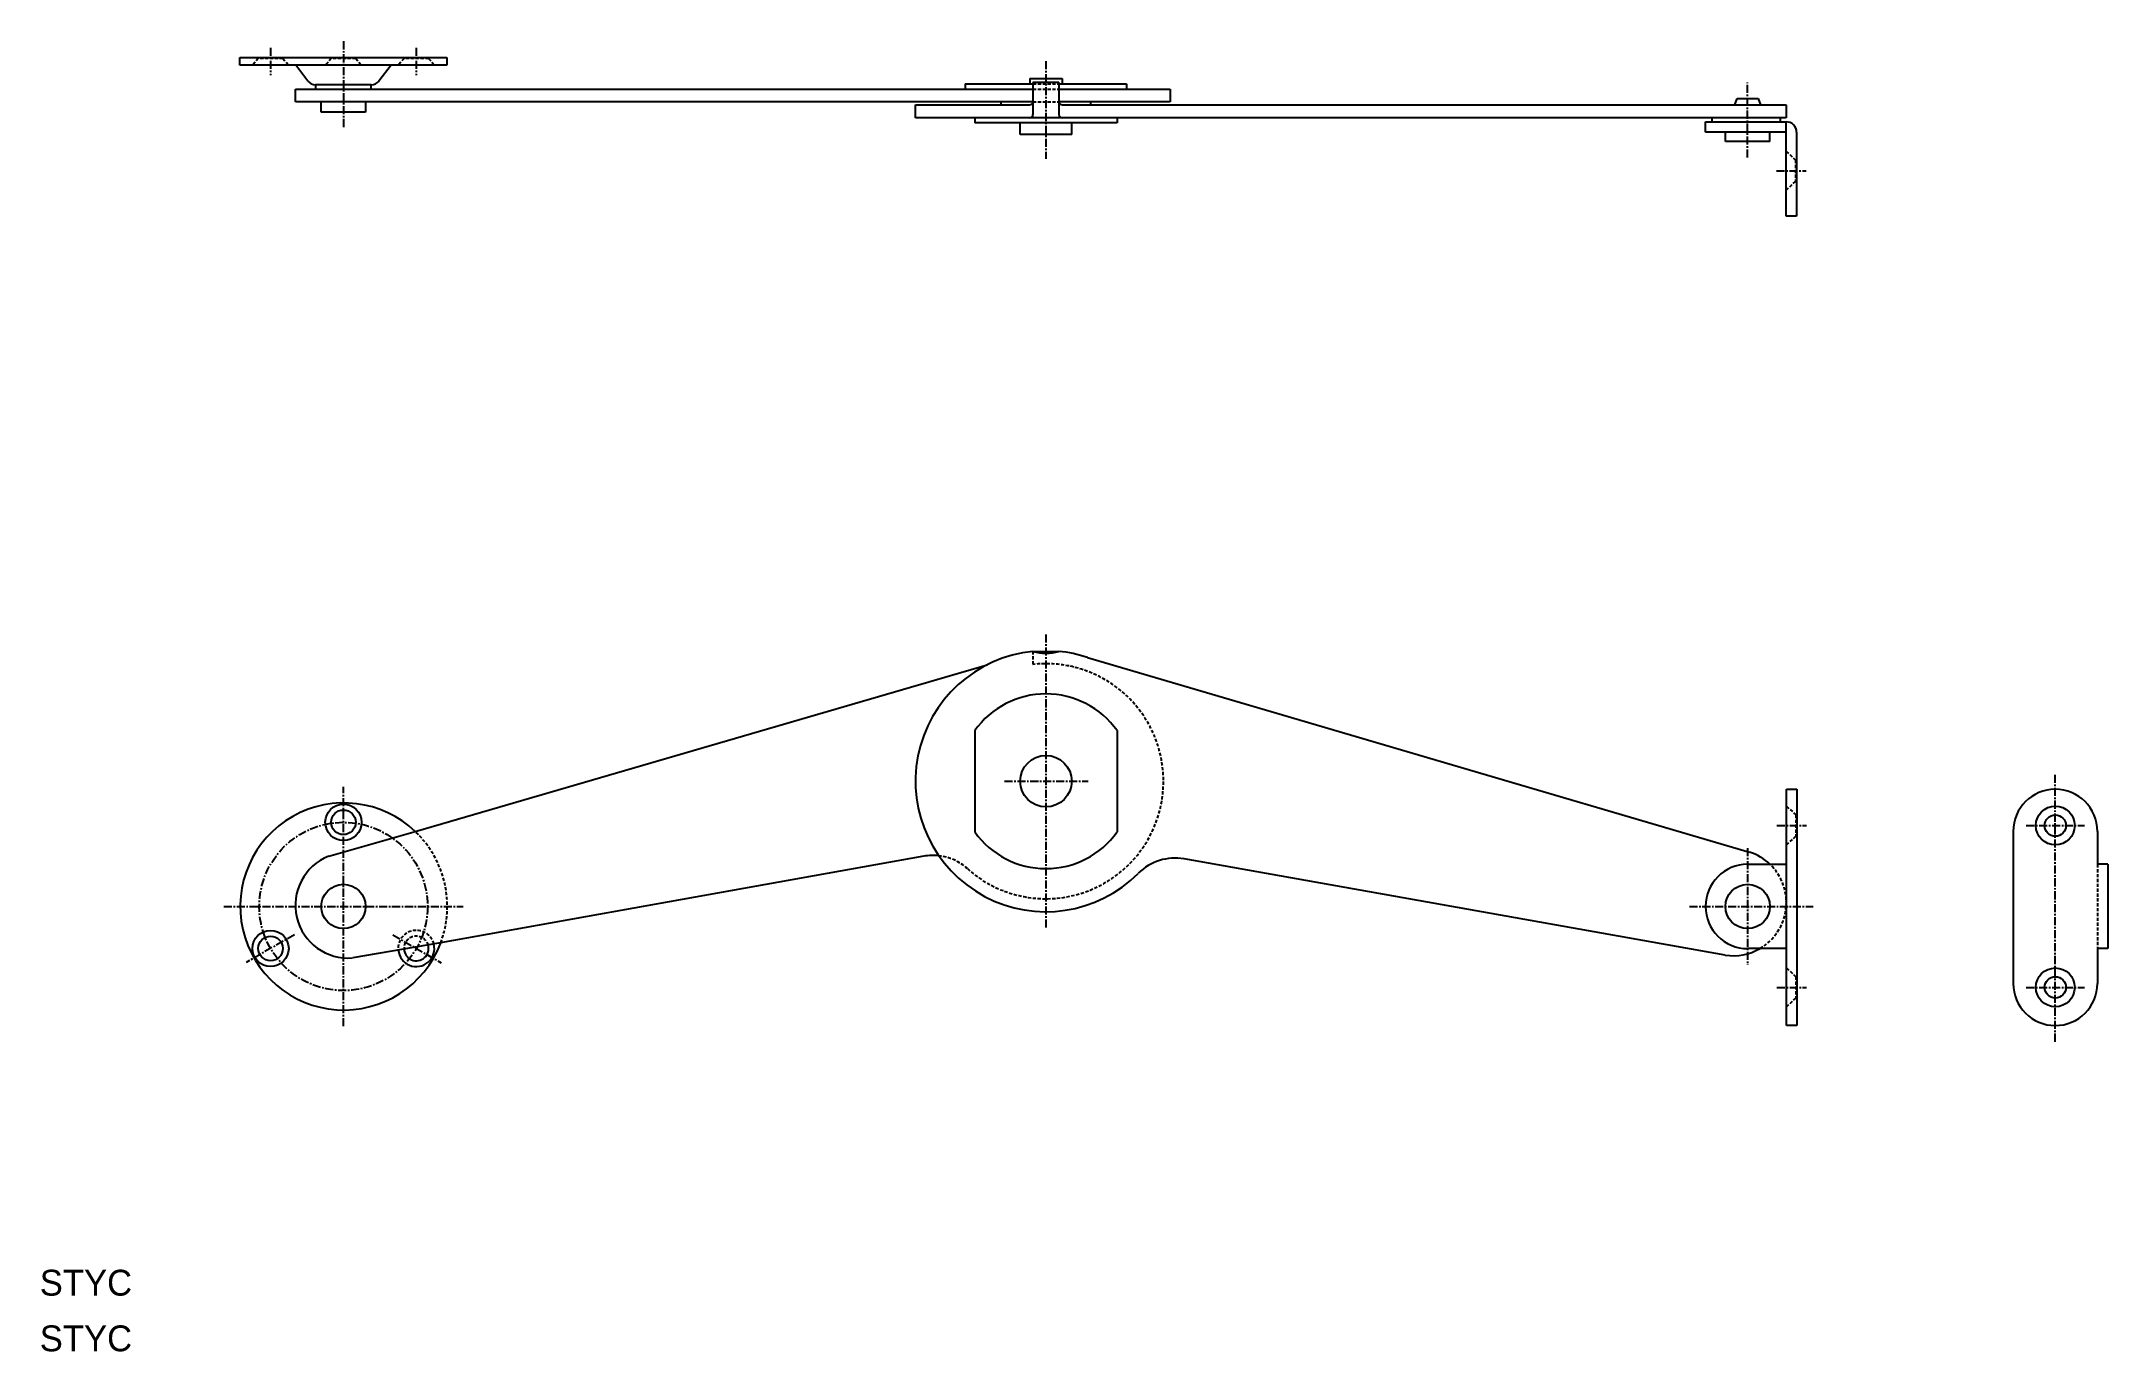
# Model space of a CAD drawing. Extents: x 0 to 320, y 0 to 202.
import ezdxf

# ---------------------------------------------------------------- set-up
doc = ezdxf.new("R2010")
doc.units = 0
doc.linetypes.add('CENTER', pattern=[2, 1.25, -0.25, 0.25, -0.25])
doc.linetypes.add('DASHED', pattern=[0.75, 0.5, -0.25])
doc.layers.get('0').update_dxf_attribs({"linetype": 'CONTINUOUS'})
doc.layers.add('CENTER', color=1, linetype='CENTER')

msp = doc.modelspace()

# ---------------------------------------------------------------- linework, layer by layer
at = {"color": 7, "linetype": 'CONTINUOUS'}
for p, q in [((30.93, 199.9), (62.93, 199.9)), ((30.93, 198.69), (30.93, 199.9)), ((62.93, 198.69), (30.93, 198.69)), ((41.43, 196.26), (39.55, 198.7)), ((54.31, 198.7), (52.42, 196.26)), ((62.93, 199.9), (62.93, 198.69)), ((39.52, 195.03), (153.49, 195.03)), ((39.52, 193.03), (39.52, 195.03)), ((42.67, 195.67), (42.62, 195.67)), ((51.19, 195.68), (42.67, 195.68)), ((42.67, 195.04), (42.67, 195.68)), ((51.19, 195.04), (51.19, 195.68)), ((51.24, 195.67), (51.19, 195.67)), ((51.19, 195.67), (51.24, 195.67)), ((143.02, 195.83), (153.49, 195.83)), ((143.02, 195.83), (143.02, 195.03)), ((152.99, 196.63), (157.99, 196.63)), ((152.99, 196.63), (152.99, 195.83)), ((157.49, 196.06), (153.49, 196.06)), ((153.49, 196.06), (153.49, 191.1)), ((157.49, 196.06), (157.49, 191.1)), ((157.49, 195.83), (167.96, 195.83)), ((157.49, 195.03), (174.69, 195.03)), ((157.99, 196.63), (157.99, 195.83)), ((167.96, 195.83), (167.96, 195.03)), ((174.69, 195.03), (174.69, 193.03)), ((153.49, 193.03), (39.52, 193.03)), ((43.51, 191.45), (43.51, 193.03)), ((50.35, 193.03), (50.35, 191.45)), ((135.34, 192.6), (152.99, 192.6)), ((135.34, 190.6), (135.34, 192.6)), ((148.59, 192.6), (148.59, 193.03)), ((174.69, 193.03), (157.49, 193.03)), ((157.99, 192.6), (269.88, 192.6)), ((162.39, 193.03), (162.39, 192.6)), ((261.94, 192.6), (262.33, 193.55)), ((262.33, 193.55), (265.54, 193.55)), ((265.54, 193.55), (265.93, 192.6)), ((269.88, 192.6), (269.88, 190.6)), ((50.35, 191.45), (43.51, 191.45)), ((269.88, 190.6), (135.34, 190.6)), ((144.49, 190.6), (144.49, 189.8)), ((166.49, 189.8), (144.49, 189.8)), ((151.52, 187.98), (151.52, 189.8)), ((159.47, 187.98), (159.47, 189.8)), ((166.49, 190.6), (166.49, 189.8)), ((257.42, 188.36), (257.42, 189.96)), ((257.42, 189.96), (269.89, 189.96)), ((258.44, 189.96), (258.44, 190.6)), ((268.93, 190.6), (268.93, 189.96)), ((269.89, 175.36), (269.89, 189.96)), ((159.47, 187.98), (151.52, 187.98)), ((269.89, 188.36), (257.42, 188.36)), ((260.5, 186.94), (260.5, 188.36)), ((267.36, 186.94), (260.5, 186.94)), ((267.36, 186.94), (267.36, 188.36)), ((271.49, 188.36), (271.49, 175.36)), ((271.49, 175.36), (269.89, 175.36)), ((58.03, 80.3), (146.4, 106.07)), ((153.49, 108.14), (157.49, 108.14)), ((161.9, 107.19), (264.21, 77.13)), ((144.49, 95.91), (144.49, 80.25)), ((166.49, 95.91), (166.49, 80.25)), ((269.93, 50.33), (269.93, 86.83)), ((269.93, 86.83), (271.53, 86.83)), ((271.53, 86.83), (271.53, 50.33)), ((311.47, 86.83), (311.47, 86.83)), ((44.65, 76.49), (58.03, 80.3)), ((304.97, 80.33), (304.97, 56.83)), ((317.97, 80.33), (317.97, 75.24)), ((136.6, 76.5), (61.95, 63.11)), ((260.46, 61.2), (176.83, 76.07)), ((263.93, 75.24), (269.88, 75.24)), ((319.57, 75.24), (317.97, 75.24)), ((319.57, 75.24), (319.57, 62.23)), ((61.95, 63.11), (48.36, 60.78)), ((269.88, 62.23), (263.93, 62.23)), ((319.57, 62.23), (317.97, 62.23)), ((317.97, 62.23), (317.97, 56.83)), ((271.53, 50.33), (269.93, 50.33)), ((311.47, 50.33), (311.47, 50.33))]:
    msp.add_line(p, q, dxfattribs=at)
at = {"color": 3, "linetype": 'DASHED'}
for p, q in [((33.77, 199.75), (32.87, 198.69)), ((33.77, 199.75), (33.77, 199.9)), ((37.57, 199.75), (33.77, 199.75)), ((37.57, 199.75), (37.57, 199.9)), ((37.57, 199.75), (38.47, 198.69)), ((45.03, 199.75), (44.13, 198.69)), ((45.03, 199.75), (45.03, 199.9)), ((48.83, 199.75), (45.03, 199.75)), ((48.83, 199.75), (48.83, 199.9)), ((48.83, 199.75), (49.73, 198.69)), ((56.29, 199.75), (55.39, 198.69)), ((56.29, 199.75), (56.29, 199.9)), ((60.09, 199.75), (56.29, 199.75)), ((60.09, 199.75), (60.09, 199.9)), ((60.09, 199.75), (60.99, 198.69)), ((153.49, 195.83), (157.49, 195.83)), ((153.49, 195.03), (157.49, 195.03)), ((153.49, 193.03), (157.49, 193.03)), ((269.89, 185.4), (271.34, 184.05)), ((271.34, 184.05), (271.34, 180.75)), ((271.34, 184.05), (271.49, 184.05)), ((269.89, 179.4), (271.34, 180.75)), ((271.34, 180.75), (271.49, 180.75)), ((153.49, 108.14), (153.49, 106.13)), ((269.93, 84.23), (271.38, 82.88)), ((271.38, 82.88), (271.38, 79.58)), ((271.38, 82.88), (271.53, 82.88)), ((269.93, 78.23), (271.38, 79.58)), ((271.38, 79.58), (271.53, 79.58)), ((317.97, 75.24), (317.97, 62.23)), ((269.93, 59.23), (271.38, 57.88)), ((271.38, 57.88), (271.38, 54.58)), ((271.38, 57.88), (271.53, 57.88)), ((269.93, 53.23), (271.38, 54.58)), ((271.38, 54.58), (271.53, 54.58))]:
    msp.add_line(p, q, dxfattribs=at)
at = {"color": 7, "linetype": 'CONTINUOUS'}
for centre, radius in [((155.49, 88.08), 3.98), ((46.93, 81.73), 2.8), ((46.93, 81.73), 1.9), ((311.47, 81.23), 3), ((311.47, 81.23), 1.65), ((46.93, 68.73), 3.43), ((263.93, 68.73), 3.43), ((35.67, 62.24), 2.8), ((35.67, 62.24), 1.9), ((311.47, 56.23), 3), ((311.47, 56.23), 1.65)]:
    msp.add_circle(centre, radius, dxfattribs=at)
for centre, radius, start, end in [((42.62, 197.18), 1.5, 217.7364, 270), ((51.24, 197.18), 1.5, 270, 322.2993), ((152.99, 193.1), 0.5, 270, 0), ((157.99, 193.1), 0.5, 180, 270), ((152.99, 191.1), 0.5, 270, 0), ((157.99, 191.1), 0.5, 180, 270), ((269.89, 188.36), 1.6, 0, 90), ((155.49, 88.08), 20.16, 95.6945, 315.0772), ((155.49, 114.65), 6.82, 252.9385, 287.0615), ((155.49, 88.08), 20.16, 71.4586, 84.3055), ((155.49, 88.08), 13.5, 35.4413, 144.5587), ((311.47, 80.33), 6.5, 90, 180), ((311.47, 80.33), 6.5, 0, 90), ((46.98, 68.73), 16, 46.287, 339.3995), ((155.49, 88.08), 13.5, 215.4413, 324.5587), ((261.7, 69.32), 8.21, 46.2283, 72.1406), ((47.67, 68.91), 8.16, 111.7368, 274.7925), ((138.02, 68.62), 8, 83.2955, 100.1692), ((175.43, 68.2), 8, 79.914, 135.0772), ((263.93, 68.73), 6.51, 90.0259, 270), ((58.19, 62.24), 2.8, 185.2524, 14.1428), ((58.19, 62.24), 1.9, 183.139, 16.2562), ((261.7, 69.32), 8.21, 261.3417, 300.2787), ((311.47, 56.83), 6.5, 180, 270), ((311.47, 56.83), 6.5, 270, 0)]:
    msp.add_arc(centre, radius, start, end, dxfattribs=at)
at = {"color": 3, "linetype": 'DASHED'}
for centre, radius, start, end in [((155.49, 88.08), 18.16, 228.0717, 96.3241), ((46.97, 68.73), 16.01, 339.4216, 46.2649), ((138.02, 68.62), 8, 48.0717, 83.2955), ((261.7, 69.32), 8.21, 300.2787, 46.2283), ((58.19, 62.24), 2.8, 14.1428, 185.2524), ((58.19, 62.24), 1.9, 16.2562, 183.139)]:
    msp.add_arc(centre, radius, start, end, dxfattribs=at)
at = {"layer": 'CENTER', "color": 1, "linetype": 'CENTER'}
for p, q in [((35.67, 201.4), (35.67, 197.19)), ((46.93, 202.4), (46.93, 188.95)), ((58.19, 201.4), (58.19, 197.19)), ((155.49, 199.33), (155.49, 184.26)), ((263.93, 184.44), (263.93, 196.05)), ((268.39, 182.4), (272.99, 182.4)), ((155.49, 110.74), (155.49, 65.42)), ((46.93, 50.23), (46.93, 87.23)), ((149.07, 88.08), (162.01, 88.08)), ((311.47, 47.83), (311.47, 89.33)), ((268.43, 81.23), (273.03, 81.23)), ((306.97, 81.23), (315.97, 81.23)), ((263.93, 77.74), (263.93, 59.73)), ((28.43, 68.73), (65.43, 68.73)), ((254.92, 68.73), (274.03, 68.73)), ((39.35, 64.37), (31.91, 60.08)), ((54.57, 64.33), (62.02, 60.04)), ((268.43, 56.23), (273.03, 56.23)), ((306.97, 56.23), (315.97, 56.23))]:
    msp.add_line(p, q, dxfattribs=at)
msp.add_circle((46.93, 68.73), 13, dxfattribs=at)

# ---------------------------------------------------------------- texts
at = {"color": 7, "linetype": 'CONTINUOUS'}
for p in [(0, 8.6), (0, 0)]:
    msp.add_text('STYC', height=4, dxfattribs=at).set_placement(p)

doc.saveas('drawing.dxf')
